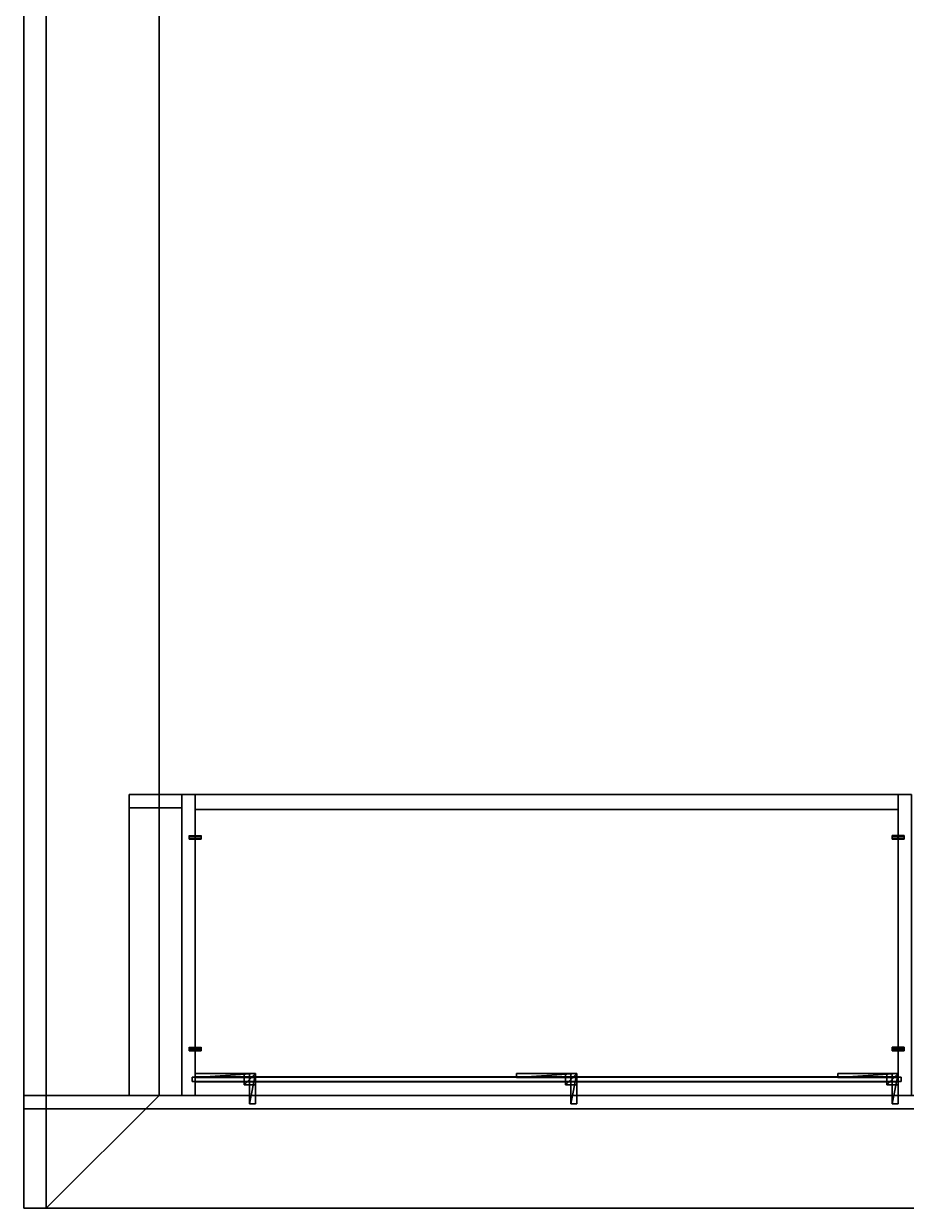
# Model space of a CAD drawing. Extents: x 0 to 4068, y -4475 to 0.
# Drawn here: x 0 to 1173, y -4475 to -2901 of the extents above; entities that cross this region are included whole.
import ezdxf

# ---------------------------------------------------------------- set-up
doc = ezdxf.new("R2010")
doc.units = 0
for name, color, linetype in [('LAYER0', 7, 'CONTINUOUS'), ('LAYER10', 253, 'CONTINUOUS'), ('LAYER11', 253, 'CONTINUOUS'), ('LAYER12', 253, 'CONTINUOUS'), ('LAYER13', 253, 'CONTINUOUS'), ('LAYER14', 45, 'CONTINUOUS'), ('LAYER15', 45, 'CONTINUOUS'), ('LAYER16', 45, 'CONTINUOUS'), ('LAYER17', 45, 'CONTINUOUS'), ('LAYER18', 45, 'CONTINUOUS'), ('LAYER19', 2, 'CONTINUOUS'), ('LAYER2', 7, 'CONTINUOUS'), ('LAYER20', 37, 'CONTINUOUS'), ('LAYER21', 253, 'CONTINUOUS'), ('LAYER22', 253, 'CONTINUOUS'), ('LAYER23', 253, 'CONTINUOUS'), ('LAYER24', 253, 'CONTINUOUS'), ('LAYER25', 253, 'CONTINUOUS'), ('LAYER26', 253, 'CONTINUOUS'), ('LAYER27', 2, 'CONTINUOUS'), ('LAYER28', 37, 'CONTINUOUS'), ('LAYER29', 253, 'CONTINUOUS'), ('LAYER30', 253, 'CONTINUOUS'), ('LAYER31', 253, 'CONTINUOUS'), ('LAYER32', 253, 'CONTINUOUS'), ('LAYER33', 253, 'CONTINUOUS'), ('LAYER34', 253, 'CONTINUOUS'), ('LAYER35', 45, 'CONTINUOUS'), ('LAYER36', 254, 'CONTINUOUS'), ('LAYER37', 254, 'CONTINUOUS'), ('LAYER38', 254, 'CONTINUOUS'), ('LAYER39', 254, 'CONTINUOUS'), ('LAYER4', 7, 'CONTINUOUS'), ('LAYER5', 45, 'CONTINUOUS'), ('LAYER6', 2, 'CONTINUOUS'), ('LAYER7', 37, 'CONTINUOUS'), ('LAYER747', 7, 'CONTINUOUS'), ('LAYER8', 253, 'CONTINUOUS'), ('LAYER827', 45, 'CONTINUOUS'), ('LAYER828', 45, 'CONTINUOUS'), ('LAYER9', 253, 'CONTINUOUS')]:
    doc.layers.add(name, color=color, linetype=linetype)

msp = doc.modelspace()

# ---------------------------------------------------------------- linework, layer by layer
at = {"layer": 'LAYER0', "invisible_edges": 1}
for points in [[(4068, 0), (0, -4475), (0, 0), (4068, 0)], [(0, 0, 5), (0, -4475), (0, -4475, 5), (0, 0, 5)], [(0, -4475), (0, 0, 5), (0, 0), (0, -4475)], [(4068, -4475, 5), (0, 0, 5), (0, -4475, 5), (4068, -4475, 5)], [(0, 0, 5), (4068, -4475, 5), (4068, 0, 5), (0, 0, 5)], [(0, -4475), (4068, 0), (4068, -4475), (0, -4475)], [(4068, -4475, 5), (0, -4475), (4068, -4475), (4068, -4475, 5)], [(0, -4475), (4068, -4475, 5), (0, -4475, 5), (0, -4475)]]:
    msp.add_3dface(points, dxfattribs=at)
at = {"layer": 'LAYER10'}
for points in [[(293, -4296, 2348), (293, -4311, 2348), (293, -4296, 2363), (293, -4296, 2348)], [(293, -4296, 2363), (293, -4311, 2348), (293, -4311, 2363), (293, -4296, 2363)], [(293, -4296, 2363), (293, -4311, 2363), (308, -4296, 2363), (293, -4296, 2363)], [(308, -4296, 2363), (293, -4311, 2363), (308, -4311, 2363), (308, -4296, 2363)], [(293, -4296, 2363), (308, -4296, 2363), (293, -4296, 2348), (293, -4296, 2363)], [(293, -4296, 2348), (308, -4296, 2363), (308, -4296, 2348), (293, -4296, 2348)], [(293, -4296, 2348), (308, -4296, 2348), (293, -4311, 2348), (293, -4296, 2348)], [(293, -4311, 2348), (308, -4296, 2348), (308, -4311, 2348), (293, -4311, 2348)], [(308, -4296, 2363), (308, -4311, 2363), (308, -4296, 2348), (308, -4296, 2363)], [(308, -4296, 2348), (308, -4311, 2363), (308, -4311, 2348), (308, -4296, 2348)], [(293, -4311, 2348), (308, -4311, 2348), (293, -4311, 2363), (293, -4311, 2348)], [(293, -4311, 2363), (308, -4311, 2348), (308, -4311, 2363), (293, -4311, 2363)]]:
    msp.add_3dface(points, dxfattribs=at)
at = {"layer": 'LAYER11'}
for points in [[(293, -4296, 2348), (293, -4311, 2348), (293, -4296, 2363), (293, -4296, 2348)], [(293, -4296, 2363), (293, -4311, 2348), (293, -4311, 2363), (293, -4296, 2363)], [(293, -4296, 2363), (293, -4311, 2363), (308, -4296, 2363), (293, -4296, 2363)], [(308, -4296, 2363), (293, -4311, 2363), (308, -4311, 2363), (308, -4296, 2363)], [(293, -4296, 2363), (308, -4296, 2363), (293, -4296, 2348), (293, -4296, 2363)], [(293, -4296, 2348), (308, -4296, 2363), (308, -4296, 2348), (293, -4296, 2348)], [(293, -4296, 2348), (308, -4296, 2348), (293, -4311, 2348), (293, -4296, 2348)], [(293, -4311, 2348), (308, -4296, 2348), (308, -4311, 2348), (293, -4311, 2348)], [(308, -4296, 2363), (308, -4311, 2363), (308, -4296, 2348), (308, -4296, 2363)], [(308, -4296, 2348), (308, -4311, 2363), (308, -4311, 2348), (308, -4296, 2348)], [(293, -4311, 2348), (308, -4311, 2348), (293, -4311, 2363), (293, -4311, 2348)], [(293, -4311, 2363), (308, -4311, 2348), (308, -4311, 2363), (293, -4311, 2363)]]:
    msp.add_3dface(points, dxfattribs=at)
at = {"layer": 'LAYER12'}
for points in [[(300, -4296, 2355), (300, -4336, 2355), (300, -4296, 2363), (300, -4296, 2355)], [(300, -4296, 2363), (300, -4336, 2355), (300, -4336, 2363), (300, -4296, 2363)], [(300, -4296, 2363), (300, -4336, 2363), (308, -4296, 2363), (300, -4296, 2363)], [(308, -4296, 2363), (300, -4336, 2363), (308, -4336, 2363), (308, -4296, 2363)], [(300, -4296, 2363), (308, -4296, 2363), (300, -4296, 2355), (300, -4296, 2363)], [(300, -4296, 2355), (308, -4296, 2363), (308, -4296, 2355), (300, -4296, 2355)], [(300, -4296, 2355), (308, -4296, 2355), (300, -4336, 2355), (300, -4296, 2355)], [(300, -4336, 2355), (308, -4296, 2355), (308, -4336, 2355), (300, -4336, 2355)], [(308, -4296, 2363), (308, -4336, 2363), (308, -4296, 2355), (308, -4296, 2363)], [(308, -4296, 2355), (308, -4336, 2363), (308, -4336, 2355), (308, -4296, 2355)], [(300, -4336, 2355), (308, -4336, 2355), (300, -4336, 2363), (300, -4336, 2355)], [(300, -4336, 2363), (308, -4336, 2355), (308, -4336, 2363), (300, -4336, 2363)]]:
    msp.add_3dface(points, dxfattribs=at)
at = {"layer": 'LAYER13'}
for points in [[(228, -4296, 2347), (228, -4301, 2347), (228, -4296, 2363), (228, -4296, 2347)], [(228, -4296, 2363), (228, -4301, 2347), (228, -4301, 2363), (228, -4296, 2363)], [(228, -4296, 2363), (228, -4301, 2363), (308, -4296, 2363), (228, -4296, 2363)], [(308, -4296, 2363), (228, -4301, 2363), (308, -4301, 2363), (308, -4296, 2363)], [(228, -4296, 2363), (308, -4296, 2363), (228, -4296, 2347), (228, -4296, 2363)], [(228, -4296, 2347), (308, -4296, 2363), (308, -4296, 2347), (228, -4296, 2347)], [(228, -4296, 2347), (308, -4296, 2347), (228, -4301, 2347), (228, -4296, 2347)], [(228, -4301, 2347), (308, -4296, 2347), (308, -4301, 2347), (228, -4301, 2347)], [(308, -4296, 2363), (308, -4301, 2363), (308, -4296, 2347), (308, -4296, 2363)], [(308, -4296, 2347), (308, -4301, 2363), (308, -4301, 2347), (308, -4296, 2347)], [(228, -4301, 2347), (308, -4301, 2347), (228, -4301, 2363), (228, -4301, 2347)], [(228, -4301, 2363), (308, -4301, 2347), (308, -4301, 2363), (228, -4301, 2363)]]:
    msp.add_3dface(points, dxfattribs=at)
at = {"layer": 'LAYER14', "invisible_edges": 1}
for points in [[(1162, -4325, 2404), (228, -3925, 2404), (228, -4325, 2404), (1162, -4325, 2404)], [(228, -3925, 2404), (1162, -4325, 2404), (1162, -3925, 2404), (228, -3925, 2404)], [(1162, -3925, 2386), (228, -3925, 2404), (1162, -3925, 2404), (1162, -3925, 2386)], [(228, -3925, 2404), (1162, -3925, 2386), (228, -3925, 2386), (228, -3925, 2404)], [(228, -4325, 2386), (228, -3925, 2404), (228, -3925, 2386), (228, -4325, 2386)], [(228, -3925, 2404), (228, -4325, 2386), (228, -4325, 2404), (228, -3925, 2404)], [(1162, -3925, 2386), (228, -4325, 2386), (228, -3925, 2386), (1162, -3925, 2386)], [(228, -4325, 2386), (1162, -3925, 2386), (1162, -4325, 2386), (228, -4325, 2386)], [(1162, -4325, 2404), (1162, -3925, 2386), (1162, -3925, 2404), (1162, -4325, 2404)], [(1162, -3925, 2386), (1162, -4325, 2404), (1162, -4325, 2386), (1162, -3925, 2386)], [(228, -4325, 2386), (1162, -4325, 2404), (228, -4325, 2404), (228, -4325, 2386)], [(1162, -4325, 2404), (228, -4325, 2386), (1162, -4325, 2386), (1162, -4325, 2404)]]:
    msp.add_3dface(points, dxfattribs=at)
at = {"layer": 'LAYER15', "invisible_edges": 1}
for points in [[(228, -4325, 1906), (1162, -3925, 1906), (1162, -4325, 1906), (228, -4325, 1906)], [(1162, -3925, 1906), (228, -4325, 1906), (228, -3925, 1906), (1162, -3925, 1906)], [(228, -3925, 1924), (1162, -3925, 1906), (228, -3925, 1906), (228, -3925, 1924)], [(1162, -3925, 1906), (228, -3925, 1924), (1162, -3925, 1924), (1162, -3925, 1906)], [(228, -4325, 1906), (228, -3925, 1924), (228, -3925, 1906), (228, -4325, 1906)], [(228, -3925, 1924), (228, -4325, 1906), (228, -4325, 1924), (228, -3925, 1924)], [(228, -3925, 1924), (1162, -4325, 1924), (1162, -3925, 1924), (228, -3925, 1924)], [(1162, -4325, 1924), (228, -3925, 1924), (228, -4325, 1924), (1162, -4325, 1924)], [(1162, -4325, 1924), (1162, -3925, 1906), (1162, -3925, 1924), (1162, -4325, 1924)], [(1162, -3925, 1906), (1162, -4325, 1924), (1162, -4325, 1906), (1162, -3925, 1906)], [(1162, -4325, 1924), (228, -4325, 1906), (1162, -4325, 1906), (1162, -4325, 1924)], [(228, -4325, 1906), (1162, -4325, 1924), (228, -4325, 1924), (228, -4325, 1906)]]:
    msp.add_3dface(points, dxfattribs=at)
at = {"layer": 'LAYER16', "invisible_edges": 1}
for points in [[(224, -4300.7, 1920), (224, -4306.7, 2390), (224, -4300.7, 2390), (224, -4300.7, 1920)], [(224, -4306.7, 2390), (224, -4300.7, 1920), (224, -4306.7, 1920), (224, -4306.7, 2390)], [(1166, -4300.7, 2390), (224, -4306.7, 2390), (1166, -4306.7, 2390), (1166, -4300.7, 2390)], [(224, -4306.7, 2390), (1166, -4300.7, 2390), (224, -4300.7, 2390), (224, -4306.7, 2390)], [(224, -4300.7, 1920), (1166, -4306.7, 1920), (224, -4306.7, 1920), (224, -4300.7, 1920)], [(1166, -4306.7, 1920), (224, -4300.7, 1920), (1166, -4300.7, 1920), (1166, -4306.7, 1920)], [(1166, -4300.7, 2390), (224, -4300.7, 1920), (224, -4300.7, 2390), (1166, -4300.7, 2390)], [(224, -4300.7, 1920), (1166, -4300.7, 2390), (1166, -4300.7, 1920), (224, -4300.7, 1920)], [(1166, -4306.7, 1920), (224, -4306.7, 2390), (224, -4306.7, 1920), (1166, -4306.7, 1920)], [(224, -4306.7, 2390), (1166, -4306.7, 1920), (1166, -4306.7, 2390), (224, -4306.7, 2390)], [(1166, -4306.7, 1920), (1166, -4300.7, 2390), (1166, -4306.7, 2390), (1166, -4306.7, 1920)], [(1166, -4300.7, 2390), (1166, -4306.7, 1920), (1166, -4300.7, 1920), (1166, -4300.7, 2390)]]:
    msp.add_3dface(points, dxfattribs=at)
at = {"layer": 'LAYER17', "invisible_edges": 1}
for points in [[(1162, -4325, 2405), (1162, -3925, 1905), (1162, -4325, 1905), (1162, -4325, 2405)], [(1162, -3925, 1905), (1162, -4325, 2405), (1162, -3925, 2405), (1162, -3925, 1905)], [(1180, -4325, 1905), (1162, -3925, 1905), (1180, -3925, 1905), (1180, -4325, 1905)], [(1162, -3925, 1905), (1180, -4325, 1905), (1162, -4325, 1905), (1162, -3925, 1905)], [(1180, -3925, 2405), (1162, -3925, 1905), (1162, -3925, 2405), (1180, -3925, 2405)], [(1162, -3925, 1905), (1180, -3925, 2405), (1180, -3925, 1905), (1162, -3925, 1905)], [(1162, -4325, 2405), (1180, -3925, 2405), (1162, -3925, 2405), (1162, -4325, 2405)], [(1180, -3925, 2405), (1162, -4325, 2405), (1180, -4325, 2405), (1180, -3925, 2405)], [(1180, -4325, 1905), (1162, -4325, 2405), (1162, -4325, 1905), (1180, -4325, 1905)], [(1162, -4325, 2405), (1180, -4325, 1905), (1180, -4325, 2405), (1162, -4325, 2405)]]:
    msp.add_3dface(points, dxfattribs=at)
at = {"layer": 'LAYER18', "invisible_edges": 1}
for points in [[(228, -4325, 1905), (210, -3925, 1905), (228, -3925, 1905), (228, -4325, 1905)], [(210, -3925, 1905), (228, -4325, 1905), (210, -4325, 1905), (210, -3925, 1905)], [(210, -3925, 1905), (228, -3925, 2405), (228, -3925, 1905), (210, -3925, 1905)], [(228, -3925, 2405), (210, -3925, 1905), (210, -3925, 2405), (228, -3925, 2405)], [(210, -4325, 2405), (228, -3925, 2405), (210, -3925, 2405), (210, -4325, 2405)], [(228, -3925, 2405), (210, -4325, 2405), (228, -4325, 2405), (228, -3925, 2405)], [(210, -3925, 1905), (210, -4325, 2405), (210, -3925, 2405), (210, -3925, 1905)], [(210, -4325, 2405), (210, -3925, 1905), (210, -4325, 1905), (210, -4325, 2405)], [(228, -4325, 1905), (228, -3925, 2405), (228, -4325, 2405), (228, -4325, 1905)], [(228, -3925, 2405), (228, -4325, 1905), (228, -3925, 1905), (228, -3925, 2405)], [(210, -4325, 2405), (228, -4325, 1905), (228, -4325, 2405), (210, -4325, 2405)], [(228, -4325, 1905), (210, -4325, 2405), (210, -4325, 1905), (228, -4325, 1905)]]:
    msp.add_3dface(points, dxfattribs=at)
at = {"layer": 'LAYER19'}
for points in [[(1082, -4296, 2340), (1082, -4301, 2340), (1082, -4296, 2363), (1082, -4296, 2340)], [(1082, -4296, 2363), (1082, -4301, 2340), (1082, -4301, 2363), (1082, -4296, 2363)], [(1082, -4296, 2363), (1082, -4301, 2363), (1162, -4296, 2363), (1082, -4296, 2363)], [(1162, -4296, 2363), (1082, -4301, 2363), (1162, -4301, 2363), (1162, -4296, 2363)], [(1082, -4296, 2363), (1162, -4296, 2363), (1082, -4296, 2340), (1082, -4296, 2363)], [(1082, -4296, 2340), (1162, -4296, 2363), (1162, -4296, 2340), (1082, -4296, 2340)], [(1082, -4296, 2340), (1162, -4296, 2340), (1082, -4301, 2340), (1082, -4296, 2340)], [(1082, -4301, 2340), (1162, -4296, 2340), (1162, -4301, 2340), (1082, -4301, 2340)], [(1162, -4296, 2363), (1162, -4301, 2363), (1162, -4296, 2340), (1162, -4296, 2363)], [(1162, -4296, 2340), (1162, -4301, 2363), (1162, -4301, 2340), (1162, -4296, 2340)], [(1082, -4301, 2340), (1162, -4301, 2340), (1082, -4301, 2363), (1082, -4301, 2340)], [(1082, -4301, 2363), (1162, -4301, 2340), (1162, -4301, 2363), (1082, -4301, 2363)]]:
    msp.add_3dface(points, dxfattribs=at)
at = {"layer": 'LAYER2'}
for points, invisible_edges in [([(180, -1821, 5), (30, -4475, 5), (30, -1971, 5), (180, -1821, 5)], 1), ([(30, -4475, 5), (180, -1821, 5), (180, -4325, 5), (30, -4475, 5)], 1), ([(180, -4325, 2415), (180, -2552.5, 1201.5), (180, -1821, 2415), (180, -4325, 2415)], 3), ([(180, -4325, 2415), (180, -1821, 5), (180, -2552.5, 1121.5), (180, -4325, 2415)], 7), ([(180, -1821, 5), (180, -4325, 2415), (180, -4325, 5), (180, -1821, 5)], 1), ([(30, -1971, 2415), (30, -4475, 5), (30, -4475, 2415), (30, -1971, 2415)], 1), ([(30, -4475, 5), (30, -1971, 2415), (30, -1971, 5), (30, -4475, 5)], 1), ([(180, -2552.5, 1201.5), (180, -4325, 2415), (180, -2552.5, 1121.5), (180, -2552.5, 1201.5)], 3), ([(180, -4325, 5), (30, -4475, 2415), (30, -4475, 5), (180, -4325, 5)], 1), ([(30, -4475, 2415), (180, -4325, 5), (180, -4325, 2415), (30, -4475, 2415)], 1)]:
    msp.add_3dface(points, dxfattribs=dict(at, invisible_edges=invisible_edges))
at = {"layer": 'LAYER20', "invisible_edges": 1}
for points in [[(1162, -4296, 2340), (1082, -4296, 2363), (1162, -4296, 2363), (1162, -4296, 2340)], [(1082, -4296, 2363), (1162, -4296, 2340), (1082, -4296, 2340), (1082, -4296, 2363)], [(1162, -4301, 2363), (1082, -4296, 2363), (1082, -4301, 2363), (1162, -4301, 2363)], [(1082, -4296, 2363), (1162, -4301, 2363), (1162, -4296, 2363), (1082, -4296, 2363)], [(1082, -4301, 2340), (1082, -4296, 2363), (1082, -4296, 2340), (1082, -4301, 2340)], [(1082, -4296, 2363), (1082, -4301, 2340), (1082, -4301, 2363), (1082, -4296, 2363)], [(1162, -4296, 2340), (1082, -4301, 2340), (1082, -4296, 2340), (1162, -4296, 2340)], [(1082, -4301, 2340), (1162, -4296, 2340), (1162, -4301, 2340), (1082, -4301, 2340)], [(1162, -4301, 2363), (1162, -4296, 2340), (1162, -4296, 2363), (1162, -4301, 2363)], [(1162, -4296, 2340), (1162, -4301, 2363), (1162, -4301, 2340), (1162, -4296, 2340)], [(1082, -4301, 2340), (1162, -4301, 2363), (1082, -4301, 2363), (1082, -4301, 2340)], [(1162, -4301, 2363), (1082, -4301, 2340), (1162, -4301, 2340), (1162, -4301, 2363)]]:
    msp.add_3dface(points, dxfattribs=at)
at = {"layer": 'LAYER21'}
for points in [[(1147, -4296, 2348), (1147, -4311, 2348), (1147, -4296, 2363), (1147, -4296, 2348)], [(1147, -4296, 2363), (1147, -4311, 2348), (1147, -4311, 2363), (1147, -4296, 2363)], [(1147, -4296, 2363), (1147, -4311, 2363), (1162, -4296, 2363), (1147, -4296, 2363)], [(1162, -4296, 2363), (1147, -4311, 2363), (1162, -4311, 2363), (1162, -4296, 2363)], [(1147, -4296, 2363), (1162, -4296, 2363), (1147, -4296, 2348), (1147, -4296, 2363)], [(1147, -4296, 2348), (1162, -4296, 2363), (1162, -4296, 2348), (1147, -4296, 2348)], [(1147, -4296, 2348), (1162, -4296, 2348), (1147, -4311, 2348), (1147, -4296, 2348)], [(1147, -4311, 2348), (1162, -4296, 2348), (1162, -4311, 2348), (1147, -4311, 2348)], [(1162, -4296, 2363), (1162, -4311, 2363), (1162, -4296, 2348), (1162, -4296, 2363)], [(1162, -4296, 2348), (1162, -4311, 2363), (1162, -4311, 2348), (1162, -4296, 2348)], [(1147, -4311, 2348), (1162, -4311, 2348), (1147, -4311, 2363), (1147, -4311, 2348)], [(1147, -4311, 2363), (1162, -4311, 2348), (1162, -4311, 2363), (1147, -4311, 2363)]]:
    msp.add_3dface(points, dxfattribs=at)
at = {"layer": 'LAYER22'}
for points in [[(1147, -4296, 2348), (1147, -4311, 2348), (1147, -4296, 2363), (1147, -4296, 2348)], [(1147, -4296, 2363), (1147, -4311, 2348), (1147, -4311, 2363), (1147, -4296, 2363)], [(1147, -4296, 2363), (1147, -4311, 2363), (1162, -4296, 2363), (1147, -4296, 2363)], [(1162, -4296, 2363), (1147, -4311, 2363), (1162, -4311, 2363), (1162, -4296, 2363)], [(1147, -4296, 2363), (1162, -4296, 2363), (1147, -4296, 2348), (1147, -4296, 2363)], [(1147, -4296, 2348), (1162, -4296, 2363), (1162, -4296, 2348), (1147, -4296, 2348)], [(1147, -4296, 2348), (1162, -4296, 2348), (1147, -4311, 2348), (1147, -4296, 2348)], [(1147, -4311, 2348), (1162, -4296, 2348), (1162, -4311, 2348), (1147, -4311, 2348)], [(1162, -4296, 2363), (1162, -4311, 2363), (1162, -4296, 2348), (1162, -4296, 2363)], [(1162, -4296, 2348), (1162, -4311, 2363), (1162, -4311, 2348), (1162, -4296, 2348)], [(1147, -4311, 2348), (1162, -4311, 2348), (1147, -4311, 2363), (1147, -4311, 2348)], [(1147, -4311, 2363), (1162, -4311, 2348), (1162, -4311, 2363), (1147, -4311, 2363)]]:
    msp.add_3dface(points, dxfattribs=at)
at = {"layer": 'LAYER23'}
for points in [[(1147, -4296, 2348), (1147, -4311, 2348), (1147, -4296, 2363), (1147, -4296, 2348)], [(1147, -4296, 2363), (1147, -4311, 2348), (1147, -4311, 2363), (1147, -4296, 2363)], [(1147, -4296, 2363), (1147, -4311, 2363), (1162, -4296, 2363), (1147, -4296, 2363)], [(1162, -4296, 2363), (1147, -4311, 2363), (1162, -4311, 2363), (1162, -4296, 2363)], [(1147, -4296, 2363), (1162, -4296, 2363), (1147, -4296, 2348), (1147, -4296, 2363)], [(1147, -4296, 2348), (1162, -4296, 2363), (1162, -4296, 2348), (1147, -4296, 2348)], [(1147, -4296, 2348), (1162, -4296, 2348), (1147, -4311, 2348), (1147, -4296, 2348)], [(1147, -4311, 2348), (1162, -4296, 2348), (1162, -4311, 2348), (1147, -4311, 2348)], [(1162, -4296, 2363), (1162, -4311, 2363), (1162, -4296, 2348), (1162, -4296, 2363)], [(1162, -4296, 2348), (1162, -4311, 2363), (1162, -4311, 2348), (1162, -4296, 2348)], [(1147, -4311, 2348), (1162, -4311, 2348), (1147, -4311, 2363), (1147, -4311, 2348)], [(1147, -4311, 2363), (1162, -4311, 2348), (1162, -4311, 2363), (1147, -4311, 2363)]]:
    msp.add_3dface(points, dxfattribs=at)
at = {"layer": 'LAYER24'}
for points in [[(1147, -4296, 2348), (1147, -4311, 2348), (1147, -4296, 2363), (1147, -4296, 2348)], [(1147, -4296, 2363), (1147, -4311, 2348), (1147, -4311, 2363), (1147, -4296, 2363)], [(1147, -4296, 2363), (1147, -4311, 2363), (1162, -4296, 2363), (1147, -4296, 2363)], [(1162, -4296, 2363), (1147, -4311, 2363), (1162, -4311, 2363), (1162, -4296, 2363)], [(1147, -4296, 2363), (1162, -4296, 2363), (1147, -4296, 2348), (1147, -4296, 2363)], [(1147, -4296, 2348), (1162, -4296, 2363), (1162, -4296, 2348), (1147, -4296, 2348)], [(1147, -4296, 2348), (1162, -4296, 2348), (1147, -4311, 2348), (1147, -4296, 2348)], [(1147, -4311, 2348), (1162, -4296, 2348), (1162, -4311, 2348), (1147, -4311, 2348)], [(1162, -4296, 2363), (1162, -4311, 2363), (1162, -4296, 2348), (1162, -4296, 2363)], [(1162, -4296, 2348), (1162, -4311, 2363), (1162, -4311, 2348), (1162, -4296, 2348)], [(1147, -4311, 2348), (1162, -4311, 2348), (1147, -4311, 2363), (1147, -4311, 2348)], [(1147, -4311, 2363), (1162, -4311, 2348), (1162, -4311, 2363), (1147, -4311, 2363)]]:
    msp.add_3dface(points, dxfattribs=at)
at = {"layer": 'LAYER25'}
for points in [[(1154, -4296, 2355), (1154, -4336, 2355), (1154, -4296, 2363), (1154, -4296, 2355)], [(1154, -4296, 2363), (1154, -4336, 2355), (1154, -4336, 2363), (1154, -4296, 2363)], [(1154, -4296, 2363), (1154, -4336, 2363), (1162, -4296, 2363), (1154, -4296, 2363)], [(1162, -4296, 2363), (1154, -4336, 2363), (1162, -4336, 2363), (1162, -4296, 2363)], [(1154, -4296, 2363), (1162, -4296, 2363), (1154, -4296, 2355), (1154, -4296, 2363)], [(1154, -4296, 2355), (1162, -4296, 2363), (1162, -4296, 2355), (1154, -4296, 2355)], [(1154, -4296, 2355), (1162, -4296, 2355), (1154, -4336, 2355), (1154, -4296, 2355)], [(1154, -4336, 2355), (1162, -4296, 2355), (1162, -4336, 2355), (1154, -4336, 2355)], [(1162, -4296, 2363), (1162, -4336, 2363), (1162, -4296, 2355), (1162, -4296, 2363)], [(1162, -4296, 2355), (1162, -4336, 2363), (1162, -4336, 2355), (1162, -4296, 2355)], [(1154, -4336, 2355), (1162, -4336, 2355), (1154, -4336, 2363), (1154, -4336, 2355)], [(1154, -4336, 2363), (1162, -4336, 2355), (1162, -4336, 2363), (1154, -4336, 2363)]]:
    msp.add_3dface(points, dxfattribs=at)
at = {"layer": 'LAYER26'}
for points in [[(1082, -4296, 2347), (1082, -4301, 2347), (1082, -4296, 2363), (1082, -4296, 2347)], [(1082, -4296, 2363), (1082, -4301, 2347), (1082, -4301, 2363), (1082, -4296, 2363)], [(1082, -4296, 2363), (1082, -4301, 2363), (1162, -4296, 2363), (1082, -4296, 2363)], [(1162, -4296, 2363), (1082, -4301, 2363), (1162, -4301, 2363), (1162, -4296, 2363)], [(1082, -4296, 2363), (1162, -4296, 2363), (1082, -4296, 2347), (1082, -4296, 2363)], [(1082, -4296, 2347), (1162, -4296, 2363), (1162, -4296, 2347), (1082, -4296, 2347)], [(1082, -4296, 2347), (1162, -4296, 2347), (1082, -4301, 2347), (1082, -4296, 2347)], [(1082, -4301, 2347), (1162, -4296, 2347), (1162, -4301, 2347), (1082, -4301, 2347)], [(1162, -4296, 2363), (1162, -4301, 2363), (1162, -4296, 2347), (1162, -4296, 2363)], [(1162, -4296, 2347), (1162, -4301, 2363), (1162, -4301, 2347), (1162, -4296, 2347)], [(1082, -4301, 2347), (1162, -4301, 2347), (1082, -4301, 2363), (1082, -4301, 2347)], [(1082, -4301, 2363), (1162, -4301, 2347), (1162, -4301, 2363), (1082, -4301, 2363)]]:
    msp.add_3dface(points, dxfattribs=at)
at = {"layer": 'LAYER27'}
for points in [[(655, -4296, 2340), (655, -4301, 2340), (655, -4296, 2363), (655, -4296, 2340)], [(655, -4296, 2363), (655, -4301, 2340), (655, -4301, 2363), (655, -4296, 2363)], [(655, -4296, 2363), (655, -4301, 2363), (735, -4296, 2363), (655, -4296, 2363)], [(735, -4296, 2363), (655, -4301, 2363), (735, -4301, 2363), (735, -4296, 2363)], [(655, -4296, 2363), (735, -4296, 2363), (655, -4296, 2340), (655, -4296, 2363)], [(655, -4296, 2340), (735, -4296, 2363), (735, -4296, 2340), (655, -4296, 2340)], [(655, -4296, 2340), (735, -4296, 2340), (655, -4301, 2340), (655, -4296, 2340)], [(655, -4301, 2340), (735, -4296, 2340), (735, -4301, 2340), (655, -4301, 2340)], [(735, -4296, 2363), (735, -4301, 2363), (735, -4296, 2340), (735, -4296, 2363)], [(735, -4296, 2340), (735, -4301, 2363), (735, -4301, 2340), (735, -4296, 2340)], [(655, -4301, 2340), (735, -4301, 2340), (655, -4301, 2363), (655, -4301, 2340)], [(655, -4301, 2363), (735, -4301, 2340), (735, -4301, 2363), (655, -4301, 2363)]]:
    msp.add_3dface(points, dxfattribs=at)
at = {"layer": 'LAYER28', "invisible_edges": 1}
for points in [[(735, -4296, 2340), (655, -4296, 2363), (735, -4296, 2363), (735, -4296, 2340)], [(655, -4296, 2363), (735, -4296, 2340), (655, -4296, 2340), (655, -4296, 2363)], [(735, -4301, 2363), (655, -4296, 2363), (655, -4301, 2363), (735, -4301, 2363)], [(655, -4296, 2363), (735, -4301, 2363), (735, -4296, 2363), (655, -4296, 2363)], [(655, -4301, 2340), (655, -4296, 2363), (655, -4296, 2340), (655, -4301, 2340)], [(655, -4296, 2363), (655, -4301, 2340), (655, -4301, 2363), (655, -4296, 2363)], [(735, -4296, 2340), (655, -4301, 2340), (655, -4296, 2340), (735, -4296, 2340)], [(655, -4301, 2340), (735, -4296, 2340), (735, -4301, 2340), (655, -4301, 2340)], [(735, -4301, 2363), (735, -4296, 2340), (735, -4296, 2363), (735, -4301, 2363)], [(735, -4296, 2340), (735, -4301, 2363), (735, -4301, 2340), (735, -4296, 2340)], [(655, -4301, 2340), (735, -4301, 2363), (655, -4301, 2363), (655, -4301, 2340)], [(735, -4301, 2363), (655, -4301, 2340), (735, -4301, 2340), (735, -4301, 2363)]]:
    msp.add_3dface(points, dxfattribs=at)
at = {"layer": 'LAYER29'}
for points in [[(720, -4296, 2348), (720, -4311, 2348), (720, -4296, 2363), (720, -4296, 2348)], [(720, -4296, 2363), (720, -4311, 2348), (720, -4311, 2363), (720, -4296, 2363)], [(720, -4296, 2363), (720, -4311, 2363), (735, -4296, 2363), (720, -4296, 2363)], [(735, -4296, 2363), (720, -4311, 2363), (735, -4311, 2363), (735, -4296, 2363)], [(720, -4296, 2363), (735, -4296, 2363), (720, -4296, 2348), (720, -4296, 2363)], [(720, -4296, 2348), (735, -4296, 2363), (735, -4296, 2348), (720, -4296, 2348)], [(720, -4296, 2348), (735, -4296, 2348), (720, -4311, 2348), (720, -4296, 2348)], [(720, -4311, 2348), (735, -4296, 2348), (735, -4311, 2348), (720, -4311, 2348)], [(735, -4296, 2363), (735, -4311, 2363), (735, -4296, 2348), (735, -4296, 2363)], [(735, -4296, 2348), (735, -4311, 2363), (735, -4311, 2348), (735, -4296, 2348)], [(720, -4311, 2348), (735, -4311, 2348), (720, -4311, 2363), (720, -4311, 2348)], [(720, -4311, 2363), (735, -4311, 2348), (735, -4311, 2363), (720, -4311, 2363)]]:
    msp.add_3dface(points, dxfattribs=at)
at = {"layer": 'LAYER30'}
for points in [[(720, -4296, 2348), (720, -4311, 2348), (720, -4296, 2363), (720, -4296, 2348)], [(720, -4296, 2363), (720, -4311, 2348), (720, -4311, 2363), (720, -4296, 2363)], [(720, -4296, 2363), (720, -4311, 2363), (735, -4296, 2363), (720, -4296, 2363)], [(735, -4296, 2363), (720, -4311, 2363), (735, -4311, 2363), (735, -4296, 2363)], [(720, -4296, 2363), (735, -4296, 2363), (720, -4296, 2348), (720, -4296, 2363)], [(720, -4296, 2348), (735, -4296, 2363), (735, -4296, 2348), (720, -4296, 2348)], [(720, -4296, 2348), (735, -4296, 2348), (720, -4311, 2348), (720, -4296, 2348)], [(720, -4311, 2348), (735, -4296, 2348), (735, -4311, 2348), (720, -4311, 2348)], [(735, -4296, 2363), (735, -4311, 2363), (735, -4296, 2348), (735, -4296, 2363)], [(735, -4296, 2348), (735, -4311, 2363), (735, -4311, 2348), (735, -4296, 2348)], [(720, -4311, 2348), (735, -4311, 2348), (720, -4311, 2363), (720, -4311, 2348)], [(720, -4311, 2363), (735, -4311, 2348), (735, -4311, 2363), (720, -4311, 2363)]]:
    msp.add_3dface(points, dxfattribs=at)
at = {"layer": 'LAYER31'}
for points in [[(720, -4296, 2348), (720, -4311, 2348), (720, -4296, 2363), (720, -4296, 2348)], [(720, -4296, 2363), (720, -4311, 2348), (720, -4311, 2363), (720, -4296, 2363)], [(720, -4296, 2363), (720, -4311, 2363), (735, -4296, 2363), (720, -4296, 2363)], [(735, -4296, 2363), (720, -4311, 2363), (735, -4311, 2363), (735, -4296, 2363)], [(720, -4296, 2363), (735, -4296, 2363), (720, -4296, 2348), (720, -4296, 2363)], [(720, -4296, 2348), (735, -4296, 2363), (735, -4296, 2348), (720, -4296, 2348)], [(720, -4296, 2348), (735, -4296, 2348), (720, -4311, 2348), (720, -4296, 2348)], [(720, -4311, 2348), (735, -4296, 2348), (735, -4311, 2348), (720, -4311, 2348)], [(735, -4296, 2363), (735, -4311, 2363), (735, -4296, 2348), (735, -4296, 2363)], [(735, -4296, 2348), (735, -4311, 2363), (735, -4311, 2348), (735, -4296, 2348)], [(720, -4311, 2348), (735, -4311, 2348), (720, -4311, 2363), (720, -4311, 2348)], [(720, -4311, 2363), (735, -4311, 2348), (735, -4311, 2363), (720, -4311, 2363)]]:
    msp.add_3dface(points, dxfattribs=at)
at = {"layer": 'LAYER32'}
for points in [[(720, -4296, 2348), (720, -4311, 2348), (720, -4296, 2363), (720, -4296, 2348)], [(720, -4296, 2363), (720, -4311, 2348), (720, -4311, 2363), (720, -4296, 2363)], [(720, -4296, 2363), (720, -4311, 2363), (735, -4296, 2363), (720, -4296, 2363)], [(735, -4296, 2363), (720, -4311, 2363), (735, -4311, 2363), (735, -4296, 2363)], [(720, -4296, 2363), (735, -4296, 2363), (720, -4296, 2348), (720, -4296, 2363)], [(720, -4296, 2348), (735, -4296, 2363), (735, -4296, 2348), (720, -4296, 2348)], [(720, -4296, 2348), (735, -4296, 2348), (720, -4311, 2348), (720, -4296, 2348)], [(720, -4311, 2348), (735, -4296, 2348), (735, -4311, 2348), (720, -4311, 2348)], [(735, -4296, 2363), (735, -4311, 2363), (735, -4296, 2348), (735, -4296, 2363)], [(735, -4296, 2348), (735, -4311, 2363), (735, -4311, 2348), (735, -4296, 2348)], [(720, -4311, 2348), (735, -4311, 2348), (720, -4311, 2363), (720, -4311, 2348)], [(720, -4311, 2363), (735, -4311, 2348), (735, -4311, 2363), (720, -4311, 2363)]]:
    msp.add_3dface(points, dxfattribs=at)
at = {"layer": 'LAYER33'}
for points in [[(727, -4296, 2355), (727, -4336, 2355), (727, -4296, 2363), (727, -4296, 2355)], [(727, -4296, 2363), (727, -4336, 2355), (727, -4336, 2363), (727, -4296, 2363)], [(727, -4296, 2363), (727, -4336, 2363), (735, -4296, 2363), (727, -4296, 2363)], [(735, -4296, 2363), (727, -4336, 2363), (735, -4336, 2363), (735, -4296, 2363)], [(727, -4296, 2363), (735, -4296, 2363), (727, -4296, 2355), (727, -4296, 2363)], [(727, -4296, 2355), (735, -4296, 2363), (735, -4296, 2355), (727, -4296, 2355)], [(727, -4296, 2355), (735, -4296, 2355), (727, -4336, 2355), (727, -4296, 2355)], [(727, -4336, 2355), (735, -4296, 2355), (735, -4336, 2355), (727, -4336, 2355)], [(735, -4296, 2363), (735, -4336, 2363), (735, -4296, 2355), (735, -4296, 2363)], [(735, -4296, 2355), (735, -4336, 2363), (735, -4336, 2355), (735, -4296, 2355)], [(727, -4336, 2355), (735, -4336, 2355), (727, -4336, 2363), (727, -4336, 2355)], [(727, -4336, 2363), (735, -4336, 2355), (735, -4336, 2363), (727, -4336, 2363)]]:
    msp.add_3dface(points, dxfattribs=at)
at = {"layer": 'LAYER34'}
for points in [[(655, -4296, 2347), (655, -4301, 2347), (655, -4296, 2363), (655, -4296, 2347)], [(655, -4296, 2363), (655, -4301, 2347), (655, -4301, 2363), (655, -4296, 2363)], [(655, -4296, 2363), (655, -4301, 2363), (735, -4296, 2363), (655, -4296, 2363)], [(735, -4296, 2363), (655, -4301, 2363), (735, -4301, 2363), (735, -4296, 2363)], [(655, -4296, 2363), (735, -4296, 2363), (655, -4296, 2347), (655, -4296, 2363)], [(655, -4296, 2347), (735, -4296, 2363), (735, -4296, 2347), (655, -4296, 2347)], [(655, -4296, 2347), (735, -4296, 2347), (655, -4301, 2347), (655, -4296, 2347)], [(655, -4301, 2347), (735, -4296, 2347), (735, -4301, 2347), (655, -4301, 2347)], [(735, -4296, 2363), (735, -4301, 2363), (735, -4296, 2347), (735, -4296, 2363)], [(735, -4296, 2347), (735, -4301, 2363), (735, -4301, 2347), (735, -4296, 2347)], [(655, -4301, 2347), (735, -4301, 2347), (655, -4301, 2363), (655, -4301, 2347)], [(655, -4301, 2363), (735, -4301, 2347), (735, -4301, 2363), (655, -4301, 2363)]]:
    msp.add_3dface(points, dxfattribs=at)
at = {"layer": 'LAYER35', "invisible_edges": 1}
for points in [[(228, -4300.4, 2146), (1162, -3945, 2146), (1162, -4300.4, 2146), (228, -4300.4, 2146)], [(1162, -3945, 2146), (228, -4300.4, 2146), (228, -3945, 2146), (1162, -3945, 2146)], [(228, -3945, 2164), (1162, -3945, 2146), (228, -3945, 2146), (228, -3945, 2164)], [(1162, -3945, 2146), (228, -3945, 2164), (1162, -3945, 2164), (1162, -3945, 2146)], [(228, -4300.4, 2146), (228, -3945, 2164), (228, -3945, 2146), (228, -4300.4, 2146)], [(228, -3945, 2164), (228, -4300.4, 2146), (228, -4300.4, 2164), (228, -3945, 2164)], [(228, -3945, 2164), (1162, -4300.4, 2164), (1162, -3945, 2164), (228, -3945, 2164)], [(1162, -4300.4, 2164), (228, -3945, 2164), (228, -4300.4, 2164), (1162, -4300.4, 2164)], [(1162, -4300.4, 2164), (1162, -3945, 2146), (1162, -3945, 2164), (1162, -4300.4, 2164)], [(1162, -3945, 2146), (1162, -4300.4, 2164), (1162, -4300.4, 2146), (1162, -3945, 2146)], [(1162, -4300.4, 2164), (228, -4300.4, 2146), (1162, -4300.4, 2146), (1162, -4300.4, 2164)], [(228, -4300.4, 2146), (1162, -4300.4, 2164), (228, -4300.4, 2164), (228, -4300.4, 2146)]]:
    msp.add_3dface(points, dxfattribs=at)
at = {"layer": 'LAYER36'}
for points in [[(1154, -3979.5, 2143.5), (1154, -3984.5, 2143.5), (1154, -3983.25, 2145.665), (1154, -3980.75, 2145.665)], [(1154, -3979.5, 2143.5), (1154, -3980.75, 2141.335), (1154, -3983.25, 2141.335), (1154, -3984.5, 2143.5)], [(1161.95, -3985, 2143.5), (1161.95, -3979, 2143.5), (1161.95, -3980.5, 2146.098), (1161.95, -3983.5, 2146.098)], [(1161.95, -3985, 2143.5), (1161.95, -3979, 2143.5), (1161.95, -3980.5, 2140.902), (1161.95, -3983.5, 2140.902)], [(1162.05, -3985, 2143.5), (1162.05, -3979, 2143.5), (1162.05, -3980.5, 2146.098), (1162.05, -3983.5, 2146.098)], [(1162.05, -3985, 2143.5), (1162.05, -3979, 2143.5), (1162.05, -3980.5, 2140.902), (1162.05, -3983.5, 2140.902)], [(1170, -3979.5, 2143.5), (1170, -3984.5, 2143.5), (1170, -3983.25, 2145.665), (1170, -3980.75, 2145.665)], [(1170, -3979.5, 2143.5), (1170, -3980.75, 2141.335), (1170, -3983.25, 2141.335), (1170, -3984.5, 2143.5)]]:
    msp.add_3dface(points, dxfattribs=at)
at = {"layer": 'LAYER37'}
for points in [[(1154, -4260.9, 2143.5), (1154, -4265.9, 2143.5), (1154, -4264.65, 2145.665), (1154, -4262.15, 2145.665)], [(1154, -4260.9, 2143.5), (1154, -4262.15, 2141.335), (1154, -4264.65, 2141.335), (1154, -4265.9, 2143.5)], [(1161.95, -4266.4, 2143.5), (1161.95, -4260.4, 2143.5), (1161.95, -4261.9, 2146.098), (1161.95, -4264.9, 2146.098)], [(1161.95, -4266.4, 2143.5), (1161.95, -4260.4, 2143.5), (1161.95, -4261.9, 2140.902), (1161.95, -4264.9, 2140.902)], [(1162.05, -4266.4, 2143.5), (1162.05, -4260.4, 2143.5), (1162.05, -4261.9, 2146.098), (1162.05, -4264.9, 2146.098)], [(1162.05, -4266.4, 2143.5), (1162.05, -4260.4, 2143.5), (1162.05, -4261.9, 2140.902), (1162.05, -4264.9, 2140.902)], [(1170, -4260.9, 2143.5), (1170, -4265.9, 2143.5), (1170, -4264.65, 2145.665), (1170, -4262.15, 2145.665)], [(1170, -4260.9, 2143.5), (1170, -4262.15, 2141.335), (1170, -4264.65, 2141.335), (1170, -4265.9, 2143.5)]]:
    msp.add_3dface(points, dxfattribs=at)
at = {"layer": 'LAYER38'}
for points in [[(220, -3979.5, 2143.5), (220, -3984.5, 2143.5), (220, -3983.25, 2145.665), (220, -3980.75, 2145.665)], [(220, -3979.5, 2143.5), (220, -3980.75, 2141.335), (220, -3983.25, 2141.335), (220, -3984.5, 2143.5)], [(227.95, -3985, 2143.5), (227.95, -3979, 2143.5), (227.95, -3980.5, 2146.098), (227.95, -3983.5, 2146.098)], [(227.95, -3985, 2143.5), (227.95, -3979, 2143.5), (227.95, -3980.5, 2140.902), (227.95, -3983.5, 2140.902)], [(228.05, -3985, 2143.5), (228.05, -3979, 2143.5), (228.05, -3980.5, 2146.098), (228.05, -3983.5, 2146.098)], [(228.05, -3985, 2143.5), (228.05, -3979, 2143.5), (228.05, -3980.5, 2140.902), (228.05, -3983.5, 2140.902)], [(236, -3979.5, 2143.5), (236, -3984.5, 2143.5), (236, -3983.25, 2145.665), (236, -3980.75, 2145.665)], [(236, -3979.5, 2143.5), (236, -3980.75, 2141.335), (236, -3983.25, 2141.335), (236, -3984.5, 2143.5)]]:
    msp.add_3dface(points, dxfattribs=at)
at = {"layer": 'LAYER39'}
for points in [[(220, -4260.9, 2143.5), (220, -4265.9, 2143.5), (220, -4264.65, 2145.665), (220, -4262.15, 2145.665)], [(220, -4260.9, 2143.5), (220, -4262.15, 2141.335), (220, -4264.65, 2141.335), (220, -4265.9, 2143.5)], [(227.95, -4266.4, 2143.5), (227.95, -4260.4, 2143.5), (227.95, -4261.9, 2146.098), (227.95, -4264.9, 2146.098)], [(227.95, -4266.4, 2143.5), (227.95, -4260.4, 2143.5), (227.95, -4261.9, 2140.902), (227.95, -4264.9, 2140.902)], [(228.05, -4266.4, 2143.5), (228.05, -4260.4, 2143.5), (228.05, -4261.9, 2146.098), (228.05, -4264.9, 2146.098)], [(228.05, -4266.4, 2143.5), (228.05, -4260.4, 2143.5), (228.05, -4261.9, 2140.902), (228.05, -4264.9, 2140.902)], [(236, -4260.9, 2143.5), (236, -4265.9, 2143.5), (236, -4264.65, 2145.665), (236, -4262.15, 2145.665)], [(236, -4260.9, 2143.5), (236, -4262.15, 2141.335), (236, -4264.65, 2141.335), (236, -4265.9, 2143.5)]]:
    msp.add_3dface(points, dxfattribs=at)
at = {"layer": 'LAYER4'}
for points, invisible_edges in [([(180, -4325, 5), (4068, -4475, 5), (30, -4475, 5), (180, -4325, 5)], 1), ([(180, -4325, 2415), (30, -4475, 5), (30, -4475, 2415), (180, -4325, 2415)], 1), ([(30, -4475, 5), (180, -4325, 2415), (180, -4325, 5), (30, -4475, 5)], 1), ([(4068, -4475, 2415), (180, -4325, 2415), (30, -4475, 2415), (4068, -4475, 2415)], 1), ([(4068, -4475, 5), (180, -4325, 5), (3918, -4325, 5), (4068, -4475, 5)], 1), ([(3918, -4325, 2415), (3345.5, -4325, 1847.5), (180, -4325, 2415), (3918, -4325, 2415)], 3), ([(3285.5, -4325, 1847.5), (180, -4325, 2415), (3345.5, -4325, 1847.5), (3285.5, -4325, 1847.5)], 3), ([(3285.5, -4325, 1767.5), (180, -4325, 2415), (3285.5, -4325, 1847.5), (3285.5, -4325, 1767.5)], 3), ([(1801.5, -4325, 1220.5), (180, -4325, 2415), (3285.5, -4325, 1767.5), (1801.5, -4325, 1220.5)], 7), ([(1741.5, -4325, 1220.5), (180, -4325, 2415), (1801.5, -4325, 1220.5), (1741.5, -4325, 1220.5)], 3), ([(864.5, -4325, 1209.5), (180, -4325, 2415), (1741.5, -4325, 1220.5), (864.5, -4325, 1209.5)], 7), ([(804.5, -4325, 1209.5), (180, -4325, 2415), (864.5, -4325, 1209.5), (804.5, -4325, 1209.5)], 3), ([(804.5, -4325, 1129.5), (180, -4325, 2415), (804.5, -4325, 1209.5), (804.5, -4325, 1129.5)], 3), ([(804.5, -4325, 1129.5), (180, -4325, 5), (180, -4325, 2415), (804.5, -4325, 1129.5)], 5), ([(180, -4325, 5), (804.5, -4325, 1129.5), (3918, -4325, 5), (180, -4325, 5)], 3), ([(180, -4325, 2415), (4068, -4475, 2415), (3918, -4325, 2415), (180, -4325, 2415)], 1), ([(864.5, -4325, 1129.5), (3918, -4325, 5), (804.5, -4325, 1129.5), (864.5, -4325, 1129.5)], 3), ([(1741.5, -4325, 1140.5), (864.5, -4325, 1209.5), (1741.5, -4325, 1220.5), (1741.5, -4325, 1140.5)], 3), ([(1741.5, -4325, 1140.5), (864.5, -4325, 1129.5), (864.5, -4325, 1209.5), (1741.5, -4325, 1140.5)], 5), ([(864.5, -4325, 1129.5), (1741.5, -4325, 1140.5), (3285.5, -4325, 1137.5), (864.5, -4325, 1129.5)], 7), ([(3345.5, -4325, 1137.5), (864.5, -4325, 1129.5), (3285.5, -4325, 1137.5), (3345.5, -4325, 1137.5)], 3), ([(3345.5, -4325, 1137.5), (3918, -4325, 5), (864.5, -4325, 1129.5), (3345.5, -4325, 1137.5)], 7), ([(4068, -4475, 2415), (30, -4475, 5), (4068, -4475, 5), (4068, -4475, 2415)], 1), ([(30, -4475, 5), (4068, -4475, 2415), (30, -4475, 2415), (30, -4475, 5)], 1)]:
    msp.add_3dface(points, dxfattribs=dict(at, invisible_edges=invisible_edges))
at = {"layer": 'LAYER5', "invisible_edges": 1}
for points in [[(228, -4307, 2266), (1162, -4325, 2266), (228, -4325, 2266), (228, -4307, 2266)], [(1162, -4325, 2266), (228, -4307, 2266), (1162, -4307, 2266), (1162, -4325, 2266)], [(228, -4325, 2386), (228, -4307, 2266), (228, -4325, 2266), (228, -4325, 2386)], [(228, -4307, 2266), (228, -4325, 2386), (228, -4307, 2386), (228, -4307, 2266)], [(1162, -4307, 2386), (228, -4325, 2386), (1162, -4325, 2386), (1162, -4307, 2386)], [(228, -4325, 2386), (1162, -4307, 2386), (228, -4307, 2386), (228, -4325, 2386)], [(228, -4307, 2266), (1162, -4307, 2386), (1162, -4307, 2266), (228, -4307, 2266)], [(1162, -4307, 2386), (228, -4307, 2266), (228, -4307, 2386), (1162, -4307, 2386)], [(1162, -4307, 2386), (1162, -4325, 2266), (1162, -4307, 2266), (1162, -4307, 2386)], [(1162, -4325, 2266), (1162, -4307, 2386), (1162, -4325, 2386), (1162, -4325, 2266)], [(228, -4325, 2386), (1162, -4325, 2266), (1162, -4325, 2386), (228, -4325, 2386)], [(1162, -4325, 2266), (228, -4325, 2386), (228, -4325, 2266), (1162, -4325, 2266)]]:
    msp.add_3dface(points, dxfattribs=at)
at = {"layer": 'LAYER6'}
for points in [[(228, -4296, 2340), (228, -4301, 2340), (228, -4296, 2363), (228, -4296, 2340)], [(228, -4296, 2363), (228, -4301, 2340), (228, -4301, 2363), (228, -4296, 2363)], [(228, -4296, 2363), (228, -4301, 2363), (308, -4296, 2363), (228, -4296, 2363)], [(308, -4296, 2363), (228, -4301, 2363), (308, -4301, 2363), (308, -4296, 2363)], [(228, -4296, 2363), (308, -4296, 2363), (228, -4296, 2340), (228, -4296, 2363)], [(228, -4296, 2340), (308, -4296, 2363), (308, -4296, 2340), (228, -4296, 2340)], [(228, -4296, 2340), (308, -4296, 2340), (228, -4301, 2340), (228, -4296, 2340)], [(228, -4301, 2340), (308, -4296, 2340), (308, -4301, 2340), (228, -4301, 2340)], [(308, -4296, 2363), (308, -4301, 2363), (308, -4296, 2340), (308, -4296, 2363)], [(308, -4296, 2340), (308, -4301, 2363), (308, -4301, 2340), (308, -4296, 2340)], [(228, -4301, 2340), (308, -4301, 2340), (228, -4301, 2363), (228, -4301, 2340)], [(228, -4301, 2363), (308, -4301, 2340), (308, -4301, 2363), (228, -4301, 2363)]]:
    msp.add_3dface(points, dxfattribs=at)
at = {"layer": 'LAYER7', "invisible_edges": 1}
for points in [[(308, -4296, 2340), (228, -4296, 2363), (308, -4296, 2363), (308, -4296, 2340)], [(228, -4296, 2363), (308, -4296, 2340), (228, -4296, 2340), (228, -4296, 2363)], [(308, -4301, 2363), (228, -4296, 2363), (228, -4301, 2363), (308, -4301, 2363)], [(228, -4296, 2363), (308, -4301, 2363), (308, -4296, 2363), (228, -4296, 2363)], [(228, -4301, 2340), (228, -4296, 2363), (228, -4296, 2340), (228, -4301, 2340)], [(228, -4296, 2363), (228, -4301, 2340), (228, -4301, 2363), (228, -4296, 2363)], [(308, -4296, 2340), (228, -4301, 2340), (228, -4296, 2340), (308, -4296, 2340)], [(228, -4301, 2340), (308, -4296, 2340), (308, -4301, 2340), (228, -4301, 2340)], [(308, -4301, 2363), (308, -4296, 2340), (308, -4296, 2363), (308, -4301, 2363)], [(308, -4296, 2340), (308, -4301, 2363), (308, -4301, 2340), (308, -4296, 2340)], [(228, -4301, 2340), (308, -4301, 2363), (228, -4301, 2363), (228, -4301, 2340)], [(308, -4301, 2363), (228, -4301, 2340), (308, -4301, 2340), (308, -4301, 2363)]]:
    msp.add_3dface(points, dxfattribs=at)
at = {"layer": 'LAYER747', "invisible_edges": 1}
for points in [[(1600, -4325, 65), (0, -4325, 5), (0, -4325, 65), (1600, -4325, 65)], [(0, -4325, 5), (1600, -4325, 65), (1600, -4325, 5), (0, -4325, 5)], [(0, -4343, 65), (0, -4325, 5), (0, -4343, 5), (0, -4343, 65)], [(0, -4325, 5), (0, -4343, 65), (0, -4325, 65), (0, -4325, 5)], [(1600, -4343, 5), (0, -4325, 5), (1600, -4325, 5), (1600, -4343, 5)], [(0, -4325, 5), (1600, -4343, 5), (0, -4343, 5), (0, -4325, 5)], [(0, -4343, 65), (1600, -4325, 65), (0, -4325, 65), (0, -4343, 65)], [(1600, -4325, 65), (0, -4343, 65), (1600, -4343, 65), (1600, -4325, 65)], [(1600, -4343, 5), (0, -4343, 65), (0, -4343, 5), (1600, -4343, 5)], [(0, -4343, 65), (1600, -4343, 5), (1600, -4343, 65), (0, -4343, 65)]]:
    msp.add_3dface(points, dxfattribs=at)
at = {"layer": 'LAYER8'}
for points in [[(293, -4296, 2348), (293, -4311, 2348), (293, -4296, 2363), (293, -4296, 2348)], [(293, -4296, 2363), (293, -4311, 2348), (293, -4311, 2363), (293, -4296, 2363)], [(293, -4296, 2363), (293, -4311, 2363), (308, -4296, 2363), (293, -4296, 2363)], [(308, -4296, 2363), (293, -4311, 2363), (308, -4311, 2363), (308, -4296, 2363)], [(293, -4296, 2363), (308, -4296, 2363), (293, -4296, 2348), (293, -4296, 2363)], [(293, -4296, 2348), (308, -4296, 2363), (308, -4296, 2348), (293, -4296, 2348)], [(293, -4296, 2348), (308, -4296, 2348), (293, -4311, 2348), (293, -4296, 2348)], [(293, -4311, 2348), (308, -4296, 2348), (308, -4311, 2348), (293, -4311, 2348)], [(308, -4296, 2363), (308, -4311, 2363), (308, -4296, 2348), (308, -4296, 2363)], [(308, -4296, 2348), (308, -4311, 2363), (308, -4311, 2348), (308, -4296, 2348)], [(293, -4311, 2348), (308, -4311, 2348), (293, -4311, 2363), (293, -4311, 2348)], [(293, -4311, 2363), (308, -4311, 2348), (308, -4311, 2363), (293, -4311, 2363)]]:
    msp.add_3dface(points, dxfattribs=at)
at = {"layer": 'LAYER827', "invisible_edges": 1}
for points in [[(140, -3925, 2405), (210, -3925, 1905), (140, -3925, 1905), (140, -3925, 2405)], [(210, -3925, 1905), (140, -3925, 2405), (210, -3925, 2405), (210, -3925, 1905)], [(140, -3943, 1905), (210, -3925, 1905), (210, -3943, 1905), (140, -3943, 1905)], [(210, -3925, 1905), (140, -3943, 1905), (140, -3925, 1905), (210, -3925, 1905)], [(140, -3925, 2405), (210, -3943, 2405), (210, -3925, 2405), (140, -3925, 2405)], [(210, -3943, 2405), (140, -3925, 2405), (140, -3943, 2405), (210, -3943, 2405)], [(140, -3943, 1905), (140, -3925, 2405), (140, -3925, 1905), (140, -3943, 1905)], [(140, -3925, 2405), (140, -3943, 1905), (140, -3943, 2405), (140, -3925, 2405)], [(210, -3943, 2405), (210, -3925, 1905), (210, -3925, 2405), (210, -3943, 2405)], [(210, -3925, 1905), (210, -3943, 2405), (210, -3943, 1905), (210, -3925, 1905)], [(210, -3943, 2405), (140, -3943, 1905), (210, -3943, 1905), (210, -3943, 2405)], [(140, -3943, 1905), (210, -3943, 2405), (140, -3943, 2405), (140, -3943, 1905)]]:
    msp.add_3dface(points, dxfattribs=at)
at = {"layer": 'LAYER828', "invisible_edges": 1}
for points in [[(140, -4325, 1923), (210, -3943, 1923), (140, -3943, 1923), (140, -4325, 1923)], [(210, -3943, 1923), (140, -4325, 1923), (210, -4325, 1923), (210, -3943, 1923)], [(140, -3943, 1905), (210, -3943, 1923), (210, -3943, 1905), (140, -3943, 1905)], [(210, -3943, 1923), (140, -3943, 1905), (140, -3943, 1923), (210, -3943, 1923)], [(140, -3943, 1905), (140, -4325, 1923), (140, -3943, 1923), (140, -3943, 1905)], [(140, -4325, 1923), (140, -3943, 1905), (140, -4325, 1905), (140, -4325, 1923)], [(210, -4325, 1905), (140, -3943, 1905), (210, -3943, 1905), (210, -4325, 1905)], [(140, -3943, 1905), (210, -4325, 1905), (140, -4325, 1905), (140, -3943, 1905)], [(210, -4325, 1905), (210, -3943, 1923), (210, -4325, 1923), (210, -4325, 1905)], [(210, -3943, 1923), (210, -4325, 1905), (210, -3943, 1905), (210, -3943, 1923)], [(140, -4325, 1923), (210, -4325, 1905), (210, -4325, 1923), (140, -4325, 1923)], [(210, -4325, 1905), (140, -4325, 1923), (140, -4325, 1905), (210, -4325, 1905)]]:
    msp.add_3dface(points, dxfattribs=at)
at = {"layer": 'LAYER9'}
for points in [[(293, -4296, 2348), (293, -4311, 2348), (293, -4296, 2363), (293, -4296, 2348)], [(293, -4296, 2363), (293, -4311, 2348), (293, -4311, 2363), (293, -4296, 2363)], [(293, -4296, 2363), (293, -4311, 2363), (308, -4296, 2363), (293, -4296, 2363)], [(308, -4296, 2363), (293, -4311, 2363), (308, -4311, 2363), (308, -4296, 2363)], [(293, -4296, 2363), (308, -4296, 2363), (293, -4296, 2348), (293, -4296, 2363)], [(293, -4296, 2348), (308, -4296, 2363), (308, -4296, 2348), (293, -4296, 2348)], [(293, -4296, 2348), (308, -4296, 2348), (293, -4311, 2348), (293, -4296, 2348)], [(293, -4311, 2348), (308, -4296, 2348), (308, -4311, 2348), (293, -4311, 2348)], [(308, -4296, 2363), (308, -4311, 2363), (308, -4296, 2348), (308, -4296, 2363)], [(308, -4296, 2348), (308, -4311, 2363), (308, -4311, 2348), (308, -4296, 2348)], [(293, -4311, 2348), (308, -4311, 2348), (293, -4311, 2363), (293, -4311, 2348)], [(293, -4311, 2363), (308, -4311, 2348), (308, -4311, 2363), (293, -4311, 2363)]]:
    msp.add_3dface(points, dxfattribs=at)

# ---------------------------------------------------------------- meshes
at = {"layer": 'LAYER2'}
mesh = msp.add_polymesh((2, 2), dxfattribs=at)
for k, corner in enumerate([(180, -1821, 2415), (180, -4325, 2415), (30, -1971, 2415), (30, -4475, 2415)]):
    mesh.set_mesh_vertex(divmod(k, 2), corner)
at = {"layer": 'LAYER36'}
mesh = msp.add_polymesh((2, 6), dxfattribs=dict(at, n_close=True))
for k, corner in enumerate([(1154, -3979.5, 2143.5), (1154, -3980.75, 2145.665), (1154, -3983.25, 2145.665), (1154, -3984.5, 2143.5), (1154, -3983.25, 2141.335), (1154, -3980.75, 2141.335), (1170, -3979.5, 2143.5), (1170, -3980.75, 2145.665), (1170, -3983.25, 2145.665), (1170, -3984.5, 2143.5), (1170, -3983.25, 2141.335), (1170, -3980.75, 2141.335)]):
    mesh.set_mesh_vertex(divmod(k, 6), corner)
mesh = msp.add_polymesh((2, 6), dxfattribs=dict(at, n_close=True))
for k, corner in enumerate([(1161.95, -3979, 2143.5), (1161.95, -3980.5, 2146.098), (1161.95, -3983.5, 2146.098), (1161.95, -3985, 2143.5), (1161.95, -3983.5, 2140.902), (1161.95, -3980.5, 2140.902), (1162.05, -3979, 2143.5), (1162.05, -3980.5, 2146.098), (1162.05, -3983.5, 2146.098), (1162.05, -3985, 2143.5), (1162.05, -3983.5, 2140.902), (1162.05, -3980.5, 2140.902)]):
    mesh.set_mesh_vertex(divmod(k, 6), corner)
at = {"layer": 'LAYER37'}
mesh = msp.add_polymesh((2, 6), dxfattribs=dict(at, n_close=True))
for k, corner in enumerate([(1154, -4260.9, 2143.5), (1154, -4262.15, 2145.665), (1154, -4264.65, 2145.665), (1154, -4265.9, 2143.5), (1154, -4264.65, 2141.335), (1154, -4262.15, 2141.335), (1170, -4260.9, 2143.5), (1170, -4262.15, 2145.665), (1170, -4264.65, 2145.665), (1170, -4265.9, 2143.5), (1170, -4264.65, 2141.335), (1170, -4262.15, 2141.335)]):
    mesh.set_mesh_vertex(divmod(k, 6), corner)
mesh = msp.add_polymesh((2, 6), dxfattribs=dict(at, n_close=True))
for k, corner in enumerate([(1161.95, -4260.4, 2143.5), (1161.95, -4261.9, 2146.098), (1161.95, -4264.9, 2146.098), (1161.95, -4266.4, 2143.5), (1161.95, -4264.9, 2140.902), (1161.95, -4261.9, 2140.902), (1162.05, -4260.4, 2143.5), (1162.05, -4261.9, 2146.098), (1162.05, -4264.9, 2146.098), (1162.05, -4266.4, 2143.5), (1162.05, -4264.9, 2140.902), (1162.05, -4261.9, 2140.902)]):
    mesh.set_mesh_vertex(divmod(k, 6), corner)
at = {"layer": 'LAYER38'}
mesh = msp.add_polymesh((2, 6), dxfattribs=dict(at, n_close=True))
for k, corner in enumerate([(236, -3979.5, 2143.5), (236, -3980.75, 2145.665), (236, -3983.25, 2145.665), (236, -3984.5, 2143.5), (236, -3983.25, 2141.335), (236, -3980.75, 2141.335), (220, -3979.5, 2143.5), (220, -3980.75, 2145.665), (220, -3983.25, 2145.665), (220, -3984.5, 2143.5), (220, -3983.25, 2141.335), (220, -3980.75, 2141.335)]):
    mesh.set_mesh_vertex(divmod(k, 6), corner)
mesh = msp.add_polymesh((2, 6), dxfattribs=dict(at, n_close=True))
for k, corner in enumerate([(228.05, -3979, 2143.5), (228.05, -3980.5, 2146.098), (228.05, -3983.5, 2146.098), (228.05, -3985, 2143.5), (228.05, -3983.5, 2140.902), (228.05, -3980.5, 2140.902), (227.95, -3979, 2143.5), (227.95, -3980.5, 2146.098), (227.95, -3983.5, 2146.098), (227.95, -3985, 2143.5), (227.95, -3983.5, 2140.902), (227.95, -3980.5, 2140.902)]):
    mesh.set_mesh_vertex(divmod(k, 6), corner)
at = {"layer": 'LAYER39'}
mesh = msp.add_polymesh((2, 6), dxfattribs=dict(at, n_close=True))
for k, corner in enumerate([(236, -4260.9, 2143.5), (236, -4262.15, 2145.665), (236, -4264.65, 2145.665), (236, -4265.9, 2143.5), (236, -4264.65, 2141.335), (236, -4262.15, 2141.335), (220, -4260.9, 2143.5), (220, -4262.15, 2145.665), (220, -4264.65, 2145.665), (220, -4265.9, 2143.5), (220, -4264.65, 2141.335), (220, -4262.15, 2141.335)]):
    mesh.set_mesh_vertex(divmod(k, 6), corner)
mesh = msp.add_polymesh((2, 6), dxfattribs=dict(at, n_close=True))
for k, corner in enumerate([(228.05, -4260.4, 2143.5), (228.05, -4261.9, 2146.098), (228.05, -4264.9, 2146.098), (228.05, -4266.4, 2143.5), (228.05, -4264.9, 2140.902), (228.05, -4261.9, 2140.902), (227.95, -4260.4, 2143.5), (227.95, -4261.9, 2146.098), (227.95, -4264.9, 2146.098), (227.95, -4266.4, 2143.5), (227.95, -4264.9, 2140.902), (227.95, -4261.9, 2140.902)]):
    mesh.set_mesh_vertex(divmod(k, 6), corner)

doc.saveas('drawing.dxf')
